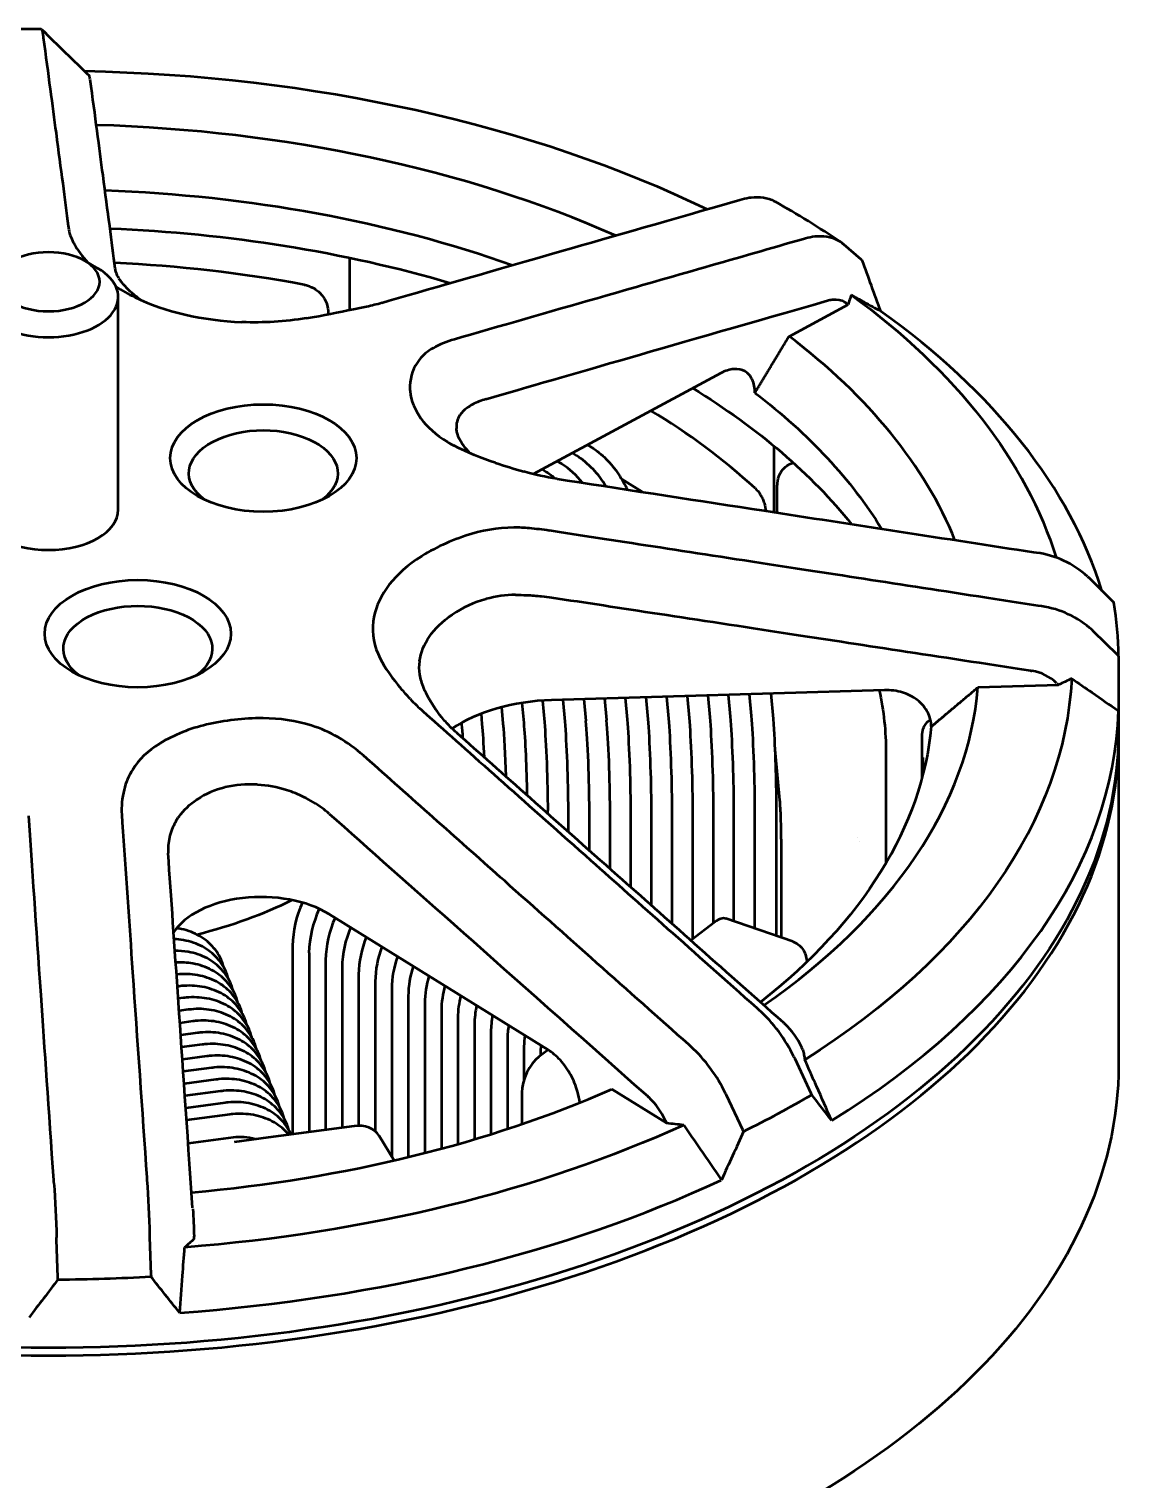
# Model space of a CAD drawing. Header units: millimetres. Extents: x 145 to 303, y 101 to 203.
# Drawn here: x 213.34 to 225.07, y 187.1 to 202.7 of the extents above; entities that cross this region are included whole.
import ezdxf

# ---------------------------------------------------------------- set-up
doc = ezdxf.new("R2010")
doc.units = ezdxf.units.MM
doc.header["$LTSCALE"] = 0.75
doc.layers.add('Visible', color=7, linetype='Continuous', lineweight=50)

msp = doc.modelspace()

# ---------------------------------------------------------------- linework, layer by layer
at = {"layer": 'Visible', "extrusion": (-1e-16, 0.816497, 0.57735)}
for p, q in [((213.489, 202.619), (213.491, 202.606)), ((220.977, 200.86), (221.001, 200.867)), ((213.76, 200.582), (213.766, 200.54)), ((221.683, 200.445), (221.659, 200.438)), ((222.282, 200.218), (222.095, 200.379)), ((213.936, 200.205), (214.078, 200.123)), ((216.78, 200.239), (216.78, 199.676)), ((222.291, 200.21), (222.282, 200.218)), ((217.811, 199.951), (217.837, 199.975)), ((214.297, 197.531), (214.297, 199.817)), ((217.13, 199.755), (217.209, 199.778)), ((222.125, 199.746), (222.135, 199.738)), ((222.135, 199.738), (222.139, 199.734)), ((216.553, 199.652), (216.553, 199.631)), ((221.506, 199.393), (222.139, 199.734)), ((217.989, 199.383), (217.91, 199.361)), ((220.771, 198.997), (218.756, 197.913)), ((217.431, 198.862), (217.431, 198.859)), ((217.931, 198.4), (217.931, 198.402)), ((217.9, 198.221), (217.904, 198.219)), ((219.34, 198.227), (219.385, 198.2)), ((221.342, 198.217), (221.342, 197.504)), ((219.015, 198.052), (219.06, 198.025)), ((219.178, 198.14), (219.222, 198.112)), ((221.54, 198.031), (221.553, 198.035)), ((218.852, 197.965), (218.897, 197.937)), ((219.012, 197.861), (219.12, 197.845)), ((219.708, 197.857), (219.927, 197.721)), ((221.379, 197.498), (221.379, 197.794)), ((219.039, 197.289), (218.931, 197.305)), ((224.131, 197.074), (224.165, 197.069)), ((224.726, 196.8), (224.982, 196.546)), ((224.217, 196.493), (224.184, 196.498)), ((224.982, 196.546), (224.994, 196.534)), ((225.034, 195.969), (224.778, 196.223)), ((225.047, 195.956), (225.034, 195.969)), ((225.047, 195.764), (225.047, 195.163)), ((222.532, 195.592), (218.954, 195.483)), ((220.41, 195.527), (220.431, 195.294)), ((220.632, 195.534), (220.653, 195.3)), ((220.876, 195.307), (220.854, 195.541)), ((221.077, 195.548), (221.098, 195.314)), ((221.309, 195.555), (221.333, 195.282)), ((223.536, 195.622), (224.4, 195.648)), ((224.382, 195.666), (224.395, 195.654)), ((224.395, 195.654), (224.4, 195.648)), ((218.416, 195.408), (218.431, 195.233)), ((218.634, 195.454), (218.654, 195.24)), ((218.855, 195.478), (218.876, 195.247)), ((219.098, 195.253), (219.077, 195.487)), ((219.299, 195.494), (219.32, 195.26)), ((219.521, 195.501), (219.542, 195.267)), ((219.743, 195.507), (219.765, 195.274)), ((219.966, 195.514), (219.987, 195.28)), ((220.188, 195.521), (220.209, 195.287)), ((215.853, 195.289), (215.848, 195.289)), ((217.572, 195.363), (217.646, 195.298)), ((217.985, 195.239), (217.987, 195.22)), ((218.209, 195.227), (218.199, 195.339)), ((222.936, 194.652), (222.936, 195.069)), ((225.047, 195.081), (225.047, 191.57)), ((214.743, 195.018), (214.739, 195.016)), ((221.354, 194.954), (221.403, 194.409)), ((222.547, 194.918), (222.547, 193.734)), ((217.005, 194.823), (216.931, 194.888)), ((215.788, 194.576), (215.791, 194.576)), ((215.142, 194.416), (215.144, 194.418)), ((218.911, 194.297), (218.911, 194.266)), ((219.134, 194.069), (219.134, 194.303)), ((219.356, 194.31), (219.356, 193.872)), ((219.578, 194.317), (219.578, 193.675)), ((219.8, 194.324), (219.8, 193.478)), ((220.022, 194.33), (220.022, 193.281)), ((220.245, 194.337), (220.245, 193.084)), ((220.467, 194.344), (220.467, 192.915)), ((220.689, 194.35), (220.689, 193.086)), ((220.911, 193.107), (220.911, 194.357)), ((221.133, 194.364), (221.133, 193.031)), ((221.367, 194.4), (221.367, 192.951)), ((214.335, 194.252), (214.34, 194.17)), ((221.419, 193.99), (221.419, 192.933)), ((218.916, 191.727), (216.563, 193.184)), ((220.711, 193.103), (220.45, 192.902)), ((221.545, 192.89), (220.827, 193.136)), ((216.169, 192.845), (216.169, 190.819)), ((216.347, 192.768), (216.347, 190.842)), ((216.525, 192.691), (216.525, 190.866)), ((216.702, 192.614), (216.702, 190.89)), ((214.947, 192.408), (214.932, 192.406)), ((216.88, 192.536), (216.88, 190.91)), ((217.058, 192.459), (217.058, 190.85)), ((214.997, 192.283), (214.941, 192.276)), ((217.235, 192.382), (217.235, 190.577)), ((217.413, 192.304), (217.413, 190.573)), ((215.047, 192.158), (214.95, 192.145)), ((217.591, 192.227), (217.591, 190.617)), ((217.769, 192.15), (217.769, 190.664)), ((221.159, 192.176), (221.182, 192.155)), ((215.097, 192.033), (214.959, 192.014)), ((217.946, 192.072), (217.946, 190.713)), ((218.124, 191.995), (218.124, 190.765)), ((215.147, 191.907), (214.968, 191.884)), ((218.302, 191.918), (218.302, 190.819)), ((218.479, 191.84), (218.479, 190.875)), ((215.197, 191.782), (214.977, 191.753)), ((215.247, 191.657), (214.986, 191.622)), ((218.657, 191.763), (218.657, 191.402)), ((218.916, 191.727), (218.816, 191.651)), ((218.835, 191.686), (218.835, 191.665)), ((220.451, 191.762), (220.428, 191.782)), ((221.566, 191.632), (221.74, 191.262)), ((221.651, 191.733), (221.642, 191.752)), ((221.655, 191.725), (221.651, 191.733)), ((215.297, 191.532), (214.995, 191.492)), ((215.347, 191.407), (215.004, 191.361)), ((215.397, 191.282), (215.013, 191.23)), ((218.635, 191.267), (218.635, 190.927)), ((219.602, 191.303), (220.192, 190.937)), ((221.008, 190.868), (220.833, 191.238)), ((221.74, 191.262), (221.749, 191.244)), ((215.447, 191.156), (215.022, 191.1)), ((215.497, 191.031), (215.031, 190.969)), ((216.833, 190.907), (215.907, 190.784)), ((220.179, 190.964), (220.188, 190.945)), ((220.188, 190.945), (220.192, 190.937)), ((221.017, 190.85), (221.008, 190.868)), ((215.53, 190.783), (215.049, 190.719)), ((215.907, 190.784), (215.542, 190.735)), ((217.26, 190.537), (217.099, 190.802)), ((215.055, 190.67), (215.052, 190.67)), ((213.606, 190.299), (213.604, 190.324)), ((214.603, 190.354), (214.604, 190.329)), ((213.648, 189.279), (213.634, 189.688)), ((214.634, 189.718), (214.648, 189.309)), ((215.112, 189.701), (215.111, 189.722)), ((215.112, 189.692), (215.112, 189.701)), ((214.648, 189.309), (214.649, 189.289)), ((213.649, 189.259), (213.648, 189.279))]:
    msp.add_line(p, q, dxfattribs=at)
at = {"layer": 'Visible'}
for centre, radius, start, end in [((213.546, 183.652), 19.044, 90.2285, 93.2375), ((216.27, 191.838), 10.34, 55.9326, 60.5431), ((214.391, 200.708), 0.653, 202.8174, 209.6469), ((213.588, 185.371), 14.826, 79.4804, 87.4124), ((218.193, 198.336), 1.063, 105.4812, 118.8437), ((217.9, 198.85), 0.469, 141.1867, 178.4987), ((218.367, 198.177), 0.551, 110.6197, 126.0941), ((218.491, 197.877), 0.875, 106.1167, 111.3144), ((218.151, 198.422), 0.221, 145.8075, 185.118), ((218.227, 198.369), 0.314, 126.0768, 145.5904), ((216.422, 192.582), 7.007, 47.6651, 59.089), ((218.546, 197.229), 0.947, 38.5373, 57.1283), ((218.669, 197.27), 1.008, 30.4457, 56.6973), ((218.565, 195.62), 1.718, 84.976, 90.5368), ((224.028, 196.059), 1.018, 47.7537, 82.2933), ((218.578, 195.384), 1.231, 105.4642, 124.298), ((218.579, 195.385), 1.231, 90.5844, 105.5247), ((224.077, 195.481), 1.021, 47.6665, 82.1261), ((224.032, 195.298), 0.508, 46.5655, 80.5771), ((215.659, 193.465), 1.804, 103.2475, 120.5465), ((215.829, 192.78), 2.509, 89.5624, 103.428), ((215.859, 193.565), 1.724, 72.6098, 90.192), ((215.799, 193.603), 1.713, 48.6099, 59.8575), ((215.188, 194.31), 0.855, 165.7215, 183.8931), ((215.656, 193.642), 0.929, 103.3311, 123.3992), ((215.711, 193.429), 1.15, 86.1414, 103.547), ((215.704, 193.242), 1.336, 72.48, 86.2429), ((215.704, 193.234), 1.344, 64.0194, 72.592), ((215.753, 193.33), 1.236, 53.6936, 64.1412), ((215.817, 193.418), 1.127, 48.5482, 53.6543), ((215.468, 193.858), 0.64, 144.0629, 158.2751), ((215.419, 193.877), 0.587, 158.2754, 175.7094), ((215.407, 193.879), 0.575, 175.758, 183.957), ((217.355, 192.817), 1.186, 155.5707, 178.6313), ((217.539, 192.739), 1.193, 155.1097, 178.5836), ((217.705, 192.663), 1.181, 155.9485, 178.6702), ((217.867, 192.589), 1.165, 157.1315, 178.7809), ((218.033, 192.513), 1.153, 158.3855, 178.8516), ((218.2, 192.437), 1.142, 159.6631, 178.8983), ((218.366, 192.361), 1.131, 160.9605, 178.9499), ((218.531, 192.285), 1.118, 162.2854, 179.0054), ((218.696, 192.209), 1.105, 163.6417, 179.0653), ((218.86, 192.133), 1.091, 165.0341, 179.13), ((219.023, 192.057), 1.077, 166.4677, 179.1997), ((219.186, 191.982), 1.062, 167.9484, 179.2751), ((220.082, 190.949), 1.633, 25.4485, 47.6375), ((220.886, 191.401), 0.833, 24.8847, 46.422), ((219.351, 190.559), 1.629, 25.3365, 47.5675), ((219.423, 190.613), 0.833, 24.8847, 46.422), ((215.608, 190.257), 0.532, 72.6591, 98.4243)]:
    msp.add_arc(centre, radius, start, end, dxfattribs=at)
at = {"layer": 'Visible', "extrusion": (0, 2e-16, -1)}
msp.add_arc((-215.151, 200.653), 1.063, 308.9104, 319.958, dxfattribs=at)
at = {"layer": 'Visible', "extrusion": (0, -1e-16, -1)}
for centre, radius, start, end in [((-215.764, 202.932), 3.389, 260.6022, 272.3306), ((-219.348, 201.073), 3.199, 288.1755, 296.844), ((-190.409, 206.669), 29.038, 216.8396, 217.8507)]:
    msp.add_arc(centre, radius, start, end, dxfattribs=at)
at = {"layer": 'Visible', "extrusion": (0, 1e-16, -1)}
for centre, radius, start, end in [((-219.451, 200.706), 2.878, 278.7796, 286.0223), ((-184.065, 195.765), 40.982, 179.7317, 180.5534), ((-219.955, 197.847), 3.446, 317.0486, 319.4434)]:
    msp.add_arc(centre, radius, start, end, dxfattribs=at)
at = {"layer": 'Visible', "extrusion": (1e-16, -1e-16, -1)}
msp.add_arc((-219.373, 194.916), 3.174, 167.7432, 179.9639, dxfattribs=at)
at = {"layer": 'Visible', "extrusion": (-1e-16, -1e-16, -1)}
for centre, radius, start, end in [((-209.57, 194.401), 11.796, 175.7155, 180.0033), ((-197.266, 189.173), 17.377, 176.1879, 178.134)]:
    msp.add_arc(centre, radius, start, end, dxfattribs=at)
at = {"layer": 'Visible', "extrusion": (2e-16, 0, -1)}
for centre, radius, start, end in [((-250.55, 213.24), 36.24, 322.0732, 322.6294), ((-192.633, 203.509), 31.079, 204.0377, 205.0978), ((-237.308, 206.988), 28.753, 321.0174, 322.0068)]:
    msp.add_arc(centre, radius, start, end, dxfattribs=at)
at = {"layer": 'Visible', "extrusion": (-1e-16, 0, -1)}
msp.add_arc((-196.529, 189.191), 17.113, 176.2904, 178.2665, dxfattribs=at)
at = {"layer": 'Visible', "extrusion": (-1e-16, 1e-16, -1)}
msp.add_arc((-206.125, 189.444), 8.991, 176.354, 178.2303, dxfattribs=at)
for centre, major_axis, ratio, start_param, end_param in [((213.547, 195.898), (-11, 0), 0.57735, 1.605739, 2.269864), ((215.836, 200.178), (1.573, 0.029), 0.387454, 3.027171, 3.097679), ((219.021, 195.64), (-1.502, 0.426), 0.583604, 1.103582, 1.185314), ((219.038, 195.687), (-1.52, 0.406), 0.549673, 1.299445, 1.369953), ((213.547, 195.898), (-11, 0), 0.57735, 3.170224, 3.880906), ((224.089, 195.739), (-0.192, 0.029), 0.326156, 1.573375, 1.660515), ((219.979, 191.169), (-0.127, 0.126), 0.263053, 1.368471, 1.455611), ((213.547, 195.898), (-11, 0), 0.57735, 4.042889, 4.579038)]:
    msp.add_ellipse(centre, major_axis=major_axis, ratio=ratio, start_param=start_param, end_param=end_param, dxfattribs=at)
at = {"layer": 'Visible'}
for centre, major_axis, ratio, start_param, end_param in [((213.547, 195.898), (-10, 0), 0.57735, 4.057268, 4.661025), ((215.835, 200.558), (-2.072, 0.026), 0.383596, 0.055984, 0.16325), ((213.547, 199.817), (0.75, 0), 0.57735, 2.356194, 7.068583), ((215.402, 200.501), (-1.612, 0.199), 0.570701, 0.867375, 1.030979), ((215.763, 200.698), (-2, 0), 0.57735, 0.871367, 1.502281), ((215.709, 200.588), (-2.046, 0.331), 0.427494, 2.297852, 2.405118), ((213.547, 195.49), (-11.5, 0), 0.57735, 3.318749, 3.821503), ((213.547, 195.898), (10, 0), 0.57735, 0.228245, 0.650324), ((213.547, 197.531), (0.75, 0), 0.57735, 3.141593, 6.283185), ((218.693, 196.459), (1.628, 0.193), 0.561241, 1.919294, 2.322648), ((219.029, 196.072), (-1.996, 0.556), 0.572535, -1.364061, -1.256795), ((219.032, 196.251), (-2, 0), 0.57735, -0.69943, -0.068515), ((213.547, 195.898), (-11.5, 0), 0.57735, 3.150404, 3.237501), ((218.899, 196.264), (1.867, 0.02), 0.597632, 3.064195, 3.426406), ((213.547, 195.898), (10, 0), 0.57735, -0.693945, -0.047808), ((219.08, 196.145), (-2.018, 0.47), 0.681186, 0.790755, 0.898021), ((219.032, 194.619), (-1.5, 0), 0.57735, -1.518436, -0.700709), ((218.209, 194.67), (-0.021, 0.682), 0.042732, -1.275194, -0.616126), ((219.098, 194.697), (-0.021, 0.682), 0.042732, 4.096263, 5.667059), ((220.876, 194.75), (-0.021, 0.682), 0.042732, 4.096263, 5.667059), ((213.547, 195.49), (11.5, 0), 0.57735, -0.749723, -0.018222), ((213.547, 195.081), (-11.5, 0), 0.57735, -0.006149, 3.147741), ((215.832, 192.79), (1, 0), 0.57735, 0.750492, 2.792991), ((220.711, 192.858), (0.121, 0.275), 0.491734, 0.041913, 0.729737), ((221.442, 191.957), (-0.127, 0.126), 0.263053, -1.455611, -1.368471), ((218.816, 191.406), (0.121, 0.275), 0.491734, 0.729737, 2.300533), ((213.547, 195.898), (-10, 0), 0.57735, 1.725166, 2.22112), ((213.547, 195.898), (11.5, 0), 0.57735, -0.863853, -0.776756), ((216.833, 190.662), (0.281, 0.11), 0.791525, 0.138565, 1.270602), ((213.547, 195.49), (-11.5, 0), 0.57735, 1.693738, 2.250706), ((213.547, 195.898), (-11.5, 0), 0.57735, 1.579608, 1.666705)]:
    msp.add_ellipse(centre, major_axis=major_axis, ratio=ratio, start_param=start_param, end_param=end_param, dxfattribs=at)
at = {"layer": 'Visible', "extrusion": (0, -1e-16, -1)}
for centre, major_axis, start_param, end_param in [((213.547, 195.49), (9.5, 0), -1.506908, -1.018283), ((213.547, 195.081), (-9.5, 0), 2.387492, 2.710116), ((213.547, 195.49), (-9.5, 0), 2.49656, 2.800272)]:
    msp.add_ellipse(centre, major_axis=major_axis, ratio=0.57735, start_param=start_param, end_param=end_param, dxfattribs=at)
at = {"layer": 'Visible', "extrusion": (0, 2e-16, -1)}
for centre, major_axis, ratio, start_param, end_param in [((213.547, 195.081), (9.5, 0), 0.57735, -1.501161, -1.098872), ((219.025, 195.644), (-1.511, 0.424), 0.578269, 1.187204, 1.29269), ((220.209, 194.73), (-0.021, 0.682), 0.042732, 0.616126, 2.186923), ((219.087, 195.757), (-1.542, 0.314), 0.696122, -0.878879, -0.808371), ((213.547, 195.081), (-4, 0), 0.57735, 3.999253, 4.301921), ((213.547, 191.57), (11.5, 0), 0.57735, 0, 3.141593)]:
    msp.add_ellipse(centre, major_axis=major_axis, ratio=ratio, start_param=start_param, end_param=end_param, dxfattribs=at)
at = {"layer": 'Visible', "extrusion": (1e-16, 3e-16, -1)}
msp.add_ellipse((213.547, 199.98), major_axis=(0.55, 0), ratio=0.57735, start_param=1.5707963267962, end_param=7.853981633975786, dxfattribs=at)
at = {"layer": 'Visible', "extrusion": (0, 1e-16, -1)}
for centre, major_axis, ratio, start_param, end_param in [((215.832, 200.126), (-1.569, 0.032), 0.383236, -0.234786, -0.129301), ((215.825, 200.115), (-1.561, 0.043), 0.381721, -0.319371, -0.237639)]:
    msp.add_ellipse(centre, major_axis=major_axis, ratio=ratio, start_param=start_param, end_param=end_param, dxfattribs=at)
at = {"layer": 'Visible', "extrusion": (1e-16, 1e-16, -1)}
for centre, major_axis, ratio, start_param, end_param in [((221.911, 199.712), (0.139, 0.053), 0.406219, -1.364558, -1.277418), ((213.547, 195.898), (-11, 0), 0.57735, 2.472092, 2.96456), ((213.547, 195.081), (-11.2, 0), 0.577357, 2.93529, 2.935424)]:
    msp.add_ellipse(centre, major_axis=major_axis, ratio=ratio, start_param=start_param, end_param=end_param, dxfattribs=at)
at = {"layer": 'Visible'}
for centre in [(215.856, 198.085), (214.507, 196.198)]:
    msp.add_ellipse(centre, major_axis=(1, 0), ratio=0.57735, dxfattribs=at)
at = {"layer": 'Visible', "extrusion": (1e-16, 2e-16, -1)}
for centre, major_axis, start_param, end_param in [((215.856, 197.922), (0.8, 0), 2.474482, 6.950296), ((214.507, 196.035), (-0.8, 0), -0.66711, 3.808703), ((213.547, 195.163), (11.5, 0), 0, 3.141593)]:
    msp.add_ellipse(centre, major_axis=major_axis, ratio=0.57735, start_param=start_param, end_param=end_param, dxfattribs=at)
at = {"layer": 'Visible', "extrusion": (-1e-16, 4e-16, -1)}
msp.add_ellipse((219.032, 195.843), major_axis=(-1.5, 0), ratio=0.57735, start_param=0.068515, end_param=0.69943, dxfattribs=at)
at = {"layer": 'Visible', "extrusion": (-1e-16, 2e-16, -1)}
for centre, major_axis, ratio, start_param, end_param in [((219.067, 195.706), (-1.516, 0.374), 0.673583, -0.731098, -0.649366), ((219.32, 194.703), (-0.021, 0.682), 0.042732, 0.616126, 2.186923), ((213.547, 195.49), (9.5, 0), 0.57735, 0.053099, 0.634591)]:
    msp.add_ellipse(centre, major_axis=major_axis, ratio=ratio, start_param=start_param, end_param=end_param, dxfattribs=at)
at = {"layer": 'Visible', "extrusion": (0, 3e-16, -1)}
for centre, major_axis, ratio, start_param, end_param in [((219.075, 195.716), (-1.526, 0.365), 0.67706, -0.831773, -0.726288), ((218.876, 194.69), (-0.021, 0.682), 0.042732, 0.616126, 2.186923), ((219.765, 194.717), (-0.021, 0.682), 0.042732, 0.616126, 2.186923), ((220.431, 194.737), (-0.021, 0.682), 0.042732, 0.616126, 2.186923), ((220.653, 194.744), (-0.021, 0.682), 0.042732, 0.616126, 2.186923), ((221.098, 194.757), (-0.021, 0.682), 0.042732, 0.616126, 2.186923)]:
    msp.add_ellipse(centre, major_axis=major_axis, ratio=ratio, start_param=start_param, end_param=end_param, dxfattribs=at)
at = {"layer": 'Visible', "extrusion": (-2e-16, 1e-16, -1)}
for centre, end_param in [((217.987, 194.663), 0.921913), ((218.654, 194.683), 1.898449), ((219.542, 194.71), 2.186923), ((219.987, 194.723), 2.186923)]:
    msp.add_ellipse(centre, major_axis=(-0.021, 0.682), ratio=0.042732, start_param=0.616126, end_param=end_param, dxfattribs=at)
at = {"layer": 'Visible', "extrusion": (-2e-16, 2e-16, -1)}
msp.add_ellipse((218.431, 194.676), major_axis=(-0.021, 0.682), ratio=0.042732, start_param=0.616126, end_param=1.587923, dxfattribs=at)
at = {"layer": 'Visible', "extrusion": (-4.3e-15, 0, -1)}
msp.add_ellipse((221.403, 194.164), major_axis=(-0.009, 0.3), ratio=0.04282, start_param=0.619069, end_param=2.189866, dxfattribs=at)
at = {"layer": 'Visible', "extrusion": (2.65634e-10, 5.13578e-11, -1)}
msp.add_open_spline([(213.47, 202.695), (213.474, 202.695), (213.478, 202.684), (213.484, 202.652), (213.486, 202.638), (213.489, 202.619)], degree=3, knots=[-0.50604359, -0.50604359, -0.50604359, -0.50604359, -0.48259065, -0.48259065, -0.46942377, -0.46942377, -0.46942377, -0.46942377], dxfattribs=at)
at = {"layer": 'Visible', "extrusion": (3.81286e-09, 3.9015e-09, -1)}
msp.add_open_spline([(213.474, 202.692), (213.645, 202.525), (213.816, 202.358), (213.987, 202.191)], degree=3, dxfattribs=at)
at = {"layer": 'Visible', "extrusion": (-1.43052e-07, -1.90697e-08, -1)}
msp.add_open_spline([(213.491, 202.606), (213.544, 202.209), (213.648, 201.428), (213.723, 200.863), (213.76, 200.582)], degree=3, knots=[0.2160154, 0.2160154, 0.2160154, 0.2160154, 0.4651806, 0.7974009, 0.7974009, 0.7974009, 0.7974009], dxfattribs=at)
at = {"layer": 'Visible', "extrusion": (-7.75786e-10, -1.90632e-10, -1)}
msp.add_open_spline([(213.995, 202.159), (213.994, 202.167), (213.992, 202.174), (213.99, 202.185), (213.989, 202.189), (213.987, 202.191)], degree=3, knots=[0.46942377, 0.46942377, 0.46942377, 0.46942377, 0.48259065, 0.48259065, 0.49953317, 0.49953317, 0.49953317, 0.49953317], dxfattribs=at)
at = {"layer": 'Visible', "extrusion": (-2.48428e-09, -3.29967e-10, -1)}
msp.add_open_spline([(214.265, 200.122), (214.228, 200.405), (214.153, 200.972), (214.049, 201.755), (213.996, 202.153)], degree=3, knots=[-0.7974009, -0.7974009, -0.7974009, -0.7974009, -0.4651806, -0.2160154, -0.2160154, -0.2160154, -0.2160154], dxfattribs=at)
at = {"layer": 'Visible', "extrusion": (-5.85014e-10, 2.03676e-09, 1)}
msp.add_open_spline([(217.209, 199.778), (217.732, 199.928), (218.783, 200.23), (220.237, 200.648), (220.977, 200.86)], degree=3, knots=[0.1184655, 0.1184655, 0.1184655, 0.1184655, 0.4506858, 0.6998511, 0.6998511, 0.6998511, 0.6998511], dxfattribs=at)
at = {"layer": 'Visible'}
for points, knots in [([(221.001, 200.867), (221.036, 200.877), (221.069, 200.883), (221.185, 200.897), (221.279, 200.882), (221.349, 200.845), (221.352, 200.843), (221.355, 200.841)], [-0.12433718, -0.12433718, -0.12433718, -0.12433718, -0.1111703, -0.1111703, -0.07402483, -0.07402483, -0.07227562, -0.07227562, -0.07227562, -0.07227562]), ([(221.659, 200.438), (220.974, 200.241), (220.228, 200.027), (219.037, 199.685), (218.491, 199.528), (217.989, 199.383)], [0, 0, 0, 0, 0.287775, 0.287775, 0.495951, 0.495951, 0.495951, 0.495951]), ([(222.085, 200.387), (222.067, 200.401), (222.047, 200.414), (221.961, 200.46), (221.867, 200.475), (221.751, 200.461), (221.718, 200.454), (221.683, 200.445)], [-0.53031953, -0.53031953, -0.53031953, -0.53031953, -0.51973611, -0.51973611, -0.48259065, -0.48259065, -0.46942376, -0.46942376, -0.46942376, -0.46942376]), ([(221.931, 199.781), (221.948, 199.786), (221.964, 199.788), (222.021, 199.793), (222.067, 199.783), (222.108, 199.759), (222.117, 199.753), (222.125, 199.746)], [0.46942376, 0.46942376, 0.46942376, 0.46942376, 0.48259065, 0.48259065, 0.51973611, 0.51973611, 0.53031953, 0.53031953, 0.53031953, 0.53031953]), ([(221.139, 198.787), (221.139, 198.838), (221.128, 198.891), (221.093, 198.965), (221.063, 198.999), (220.999, 199.036), (220.954, 199.045), (220.87, 199.039), (220.816, 199.022), (220.771, 198.997)], [-0.29711815, -0.29711815, -0.29711815, -0.29711815, -0.27864017, -0.27864017, -0.26010943, -0.26010943, -0.24151094, -0.24151094, -0.22284965, -0.22284965, -0.22284965, -0.22284965]), ([(217.431, 198.859), (217.43, 198.841), (217.431, 198.823), (217.441, 198.702), (217.484, 198.6), (217.549, 198.512)], [-0.5146527, -0.5146527, -0.5146527, -0.5146527, -0.50882017, -0.50882017, -0.47549817, -0.47549817, -0.47549817, -0.47549817]), ([(218.01, 198.216), (217.986, 198.248), (217.968, 198.279), (217.948, 198.326), (217.943, 198.341), (217.935, 198.371), (217.932, 198.386), (217.931, 198.4)], [-0.03598262, -0.03598262, -0.03598262, -0.03598262, -0.01799078, -0.01799078, -0.00904761, -0.00904761, 0, 0, 0, 0]), ([(221.38, 197.795), (221.38, 197.826), (221.384, 197.857), (221.404, 197.914), (221.419, 197.941), (221.456, 197.983), (221.476, 198), (221.511, 198.02), (221.525, 198.026), (221.54, 198.031)], [0, 0, 0, 0, 0.00962175, 0.00962175, 0.01892386, 0.01892386, 0.02663758, 0.02663758, 0.03124261, 0.03124261, 0.03124261, 0.03124261]), ([(224.184, 196.498), (223.174, 196.653), (221.189, 196.959), (219.753, 197.179), (219.039, 197.289)], [0.2160154, 0.2160154, 0.2160154, 0.2160154, 0.4651806, 0.7974009, 0.7974009, 0.7974009, 0.7974009]), ([(218.954, 196.587), (219.668, 196.479), (221.103, 196.26), (223.089, 195.957), (224.099, 195.802)], [-0.7974009, -0.7974009, -0.7974009, -0.7974009, -0.4651806, -0.2160154, -0.2160154, -0.2160154, -0.2160154]), ([(217.58, 195.614), (217.56, 195.664), (217.546, 195.713), (217.531, 195.809), (217.53, 195.856), (217.536, 195.903)], [-0.04847937, -0.04847937, -0.04847937, -0.04847937, -0.02423853, -0.02423853, 0, 0, 0, 0]), ([(223.034, 195.199), (223.034, 195.249), (223.019, 195.308), (222.972, 195.399), (222.931, 195.448), (222.843, 195.517), (222.782, 195.549), (222.667, 195.584), (222.594, 195.593), (222.532, 195.592)], [-0.29711815, -0.29711815, -0.29711815, -0.29711815, -0.27864017, -0.27864017, -0.26010943, -0.26010943, -0.24151094, -0.24151094, -0.22284965, -0.22284965, -0.22284965, -0.22284965]), ([(222.936, 195.068), (222.936, 195.08), (222.936, 195.09), (222.936, 195.105), (222.937, 195.11), (222.937, 195.12), (222.938, 195.124), (222.939, 195.133), (222.939, 195.137), (222.941, 195.148), (222.942, 195.154), (222.946, 195.17), (222.95, 195.179), (222.96, 195.204), (222.969, 195.22), (222.992, 195.25), (223.008, 195.264), (223.025, 195.276)], [0, 0, 0, 0, 0.00403875, 0.00403875, 0.00646437, 0.00646437, 0.00826553, 0.00826553, 0.00976621, 0.00976621, 0.01174732, 0.01174732, 0.0147366, 0.0147366, 0.01993757, 0.01993757, 0.02611629, 0.02611629, 0.02611629, 0.02611629]), ([(215.43, 192.614), (215.425, 192.635), (215.418, 192.655), (215.387, 192.735), (215.353, 192.79), (215.265, 192.887), (215.211, 192.928), (215.089, 192.993), (215.021, 193.016), (214.941, 193.031), (214.933, 193.032), (214.925, 193.033)], [4.917128, 4.917128, 4.917128, 4.917128, 5.01474, 5.01474, 5.30888, 5.30888, 5.610315, 5.610315, 5.924475, 5.924475, 5.959528, 5.959528, 5.959528, 5.959528]), ([(215.48, 192.489), (215.475, 192.509), (215.468, 192.53), (215.437, 192.609), (215.403, 192.665), (215.315, 192.761), (215.261, 192.803), (215.139, 192.868), (215.071, 192.891), (214.966, 192.91), (214.932, 192.914), (214.897, 192.915)], [4.917128, 4.917128, 4.917128, 4.917128, 5.01474, 5.01474, 5.30888, 5.30888, 5.610315, 5.610315, 5.924475, 5.924475, 6.070859, 6.070859, 6.070859, 6.070859]), ([(215.53, 192.364), (215.525, 192.384), (215.519, 192.405), (215.487, 192.484), (215.453, 192.539), (215.365, 192.636), (215.311, 192.677), (215.189, 192.743), (215.121, 192.766), (215.002, 192.787), (214.954, 192.791), (214.906, 192.791)], [4.917128, 4.917128, 4.917128, 4.917128, 5.01474, 5.01474, 5.30888, 5.30888, 5.610315, 5.610315, 5.924475, 5.924475, 6.129531, 6.129531, 6.129531, 6.129531]), ([(215.58, 192.238), (215.575, 192.259), (215.569, 192.279), (215.537, 192.359), (215.503, 192.414), (215.415, 192.511), (215.361, 192.552), (215.239, 192.617), (215.171, 192.641), (215.039, 192.664), (214.977, 192.668), (214.915, 192.665)], [4.917128, 4.917128, 4.917128, 4.917128, 5.01474, 5.01474, 5.30888, 5.30888, 5.610315, 5.610315, 5.924475, 5.924475, 6.187718, 6.187718, 6.187718, 6.187718]), ([(215.63, 192.113), (215.625, 192.134), (215.619, 192.154), (215.587, 192.234), (215.553, 192.289), (215.465, 192.386), (215.411, 192.427), (215.289, 192.492), (215.221, 192.515), (215.078, 192.541), (215.003, 192.544), (214.927, 192.537), (214.925, 192.537), (214.923, 192.536)], [4.917128, 4.917128, 4.917128, 4.917128, 5.01474, 5.01474, 5.30888, 5.30888, 5.610315, 5.610315, 5.924475, 5.924475, 6.238634, 6.238634, 6.245597, 6.245597, 6.245597, 6.245597]), ([(215.681, 191.988), (215.675, 192.009), (215.669, 192.029), (215.638, 192.109), (215.603, 192.164), (215.515, 192.261), (215.461, 192.302), (215.339, 192.367), (215.271, 192.39), (215.128, 192.416), (215.053, 192.419), (214.968, 192.411), (214.957, 192.41), (214.947, 192.408)], [4.917128, 4.917128, 4.917128, 4.917128, 5.01474, 5.01474, 5.30888, 5.30888, 5.610315, 5.610315, 5.924475, 5.924475, 6.238634, 6.238634, 6.283185, 6.283185, 6.283185, 6.283185]), ([(215.731, 191.863), (215.725, 191.884), (215.719, 191.904), (215.688, 191.984), (215.653, 192.039), (215.565, 192.136), (215.511, 192.177), (215.39, 192.242), (215.321, 192.265), (215.178, 192.291), (215.103, 192.294), (215.018, 192.286), (215.007, 192.284), (214.997, 192.283)], [4.917128, 4.917128, 4.917128, 4.917128, 5.01474, 5.01474, 5.30888, 5.30888, 5.610315, 5.610315, 5.924475, 5.924475, 6.238634, 6.238634, 6.283185, 6.283185, 6.283185, 6.283185]), ([(215.781, 191.738), (215.775, 191.758), (215.769, 191.779), (215.738, 191.858), (215.703, 191.914), (215.615, 192.01), (215.561, 192.052), (215.44, 192.117), (215.371, 192.14), (215.228, 192.166), (215.153, 192.169), (215.068, 192.16), (215.057, 192.159), (215.047, 192.158)], [4.917128, 4.917128, 4.917128, 4.917128, 5.01474, 5.01474, 5.30888, 5.30888, 5.610315, 5.610315, 5.924475, 5.924475, 6.238634, 6.238634, 6.283185, 6.283185, 6.283185, 6.283185]), ([(215.831, 191.613), (215.825, 191.633), (215.819, 191.654), (215.788, 191.733), (215.753, 191.788), (215.665, 191.885), (215.611, 191.926), (215.49, 191.992), (215.421, 192.015), (215.278, 192.041), (215.203, 192.043), (215.118, 192.035), (215.107, 192.034), (215.097, 192.033)], [4.917128, 4.917128, 4.917128, 4.917128, 5.01474, 5.01474, 5.30888, 5.30888, 5.610315, 5.610315, 5.924475, 5.924475, 6.238634, 6.238634, 6.283185, 6.283185, 6.283185, 6.283185]), ([(215.881, 191.487), (215.875, 191.508), (215.869, 191.528), (215.838, 191.608), (215.803, 191.663), (215.715, 191.76), (215.662, 191.801), (215.54, 191.866), (215.471, 191.89), (215.328, 191.916), (215.253, 191.918), (215.168, 191.91), (215.157, 191.909), (215.147, 191.907)], [4.917128, 4.917128, 4.917128, 4.917128, 5.01474, 5.01474, 5.30888, 5.30888, 5.610315, 5.610315, 5.924475, 5.924475, 6.238634, 6.238634, 6.283185, 6.283185, 6.283185, 6.283185]), ([(215.931, 191.362), (215.926, 191.383), (215.919, 191.403), (215.888, 191.483), (215.853, 191.538), (215.765, 191.635), (215.712, 191.676), (215.59, 191.741), (215.521, 191.764), (215.378, 191.79), (215.303, 191.793), (215.218, 191.785), (215.207, 191.784), (215.197, 191.782)], [4.917128, 4.917128, 4.917128, 4.917128, 5.01474, 5.01474, 5.30888, 5.30888, 5.610315, 5.610315, 5.924475, 5.924475, 6.238634, 6.238634, 6.283185, 6.283185, 6.283185, 6.283185]), ([(215.981, 191.237), (215.976, 191.258), (215.969, 191.278), (215.938, 191.358), (215.903, 191.413), (215.815, 191.51), (215.762, 191.551), (215.64, 191.616), (215.571, 191.639), (215.428, 191.665), (215.353, 191.668), (215.268, 191.66), (215.258, 191.659), (215.247, 191.657)], [4.917128, 4.917128, 4.917128, 4.917128, 5.01474, 5.01474, 5.30888, 5.30888, 5.610315, 5.610315, 5.924475, 5.924475, 6.238634, 6.238634, 6.283185, 6.283185, 6.283185, 6.283185]), ([(216.031, 191.112), (216.026, 191.133), (216.019, 191.153), (215.988, 191.232), (215.953, 191.288), (215.865, 191.385), (215.812, 191.426), (215.69, 191.491), (215.621, 191.514), (215.478, 191.54), (215.403, 191.543), (215.318, 191.535), (215.308, 191.533), (215.297, 191.532)], [4.917128, 4.917128, 4.917128, 4.917128, 5.01474, 5.01474, 5.30888, 5.30888, 5.610315, 5.610315, 5.924475, 5.924475, 6.238634, 6.238634, 6.283185, 6.283185, 6.283185, 6.283185]), ([(216.081, 190.987), (216.076, 191.007), (216.069, 191.028), (216.038, 191.107), (216.003, 191.163), (215.915, 191.259), (215.862, 191.301), (215.74, 191.366), (215.671, 191.389), (215.528, 191.415), (215.453, 191.418), (215.368, 191.409), (215.358, 191.408), (215.347, 191.407)], [4.917128, 4.917128, 4.917128, 4.917128, 5.01474, 5.01474, 5.30888, 5.30888, 5.610315, 5.610315, 5.924475, 5.924475, 6.238634, 6.238634, 6.283185, 6.283185, 6.283185, 6.283185]), ([(216.131, 190.862), (216.126, 190.882), (216.119, 190.903), (216.088, 190.982), (216.053, 191.037), (215.965, 191.134), (215.912, 191.175), (215.79, 191.241), (215.721, 191.264), (215.578, 191.29), (215.503, 191.292), (215.418, 191.284), (215.408, 191.283), (215.397, 191.282)], [4.917128, 4.917128, 4.917128, 4.917128, 5.01474, 5.01474, 5.30888, 5.30888, 5.610315, 5.610315, 5.924475, 5.924475, 6.238634, 6.238634, 6.283185, 6.283185, 6.283185, 6.283185]), ([(216.153, 190.817), (216.13, 190.869), (216.099, 190.917), (216.016, 191.009), (215.962, 191.05), (215.84, 191.115), (215.771, 191.139), (215.628, 191.165), (215.553, 191.167), (215.468, 191.159), (215.458, 191.158), (215.447, 191.156)], [5.046597, 5.046597, 5.046597, 5.046597, 5.30888, 5.30888, 5.610315, 5.610315, 5.924475, 5.924475, 6.238634, 6.238634, 6.283185, 6.283185, 6.283185, 6.283185]), ([(216.129, 190.813), (216.123, 190.821), (216.117, 190.828), (216.066, 190.884), (216.012, 190.925), (215.89, 190.99), (215.821, 191.013), (215.678, 191.039), (215.603, 191.042), (215.518, 191.034), (215.508, 191.033), (215.497, 191.031)], [5.265345, 5.265345, 5.265345, 5.265345, 5.30888, 5.30888, 5.610315, 5.610315, 5.924475, 5.924475, 6.238634, 6.238634, 6.283185, 6.283185, 6.283185, 6.283185])]:
    msp.add_open_spline(points, degree=3, knots=knots, dxfattribs=at)
for points in [[(213.824, 200.385), (213.858, 200.324), (213.907, 200.256), (213.97, 200.185)], [(218.248, 198.718), (219.148, 198.98), (220.253, 199.299), (221.919, 199.778)], [(217.68, 199.267), (217.622, 199.234), (217.572, 199.192), (217.534, 199.144)], [(218.08, 198.135), (218.053, 198.162), (218.029, 198.189), (218.01, 198.216)], [(218.897, 197.937), (218.931, 197.916), (218.964, 197.891), (218.996, 197.864)], [(218.549, 197.338), (218.371, 197.336), (218.196, 197.305), (218.035, 197.252)], [(217.111, 195.931), (217.163, 195.828), (217.24, 195.72), (217.337, 195.606)], [(217.707, 195.386), (217.654, 195.463), (217.611, 195.538), (217.58, 195.614)], [(216.659, 195.085), (216.569, 195.137), (216.472, 195.179), (216.374, 195.21)], [(214.739, 195.016), (214.613, 194.938), (214.519, 194.847), (214.452, 194.739)], [(214.452, 194.739), (214.411, 194.674), (214.379, 194.6), (214.359, 194.521)], [(214.95, 194.233), (215, 194.303), (215.064, 194.364), (215.142, 194.416)], [(216.563, 194.263), (217.403, 193.52), (218.433, 192.606), (219.986, 191.227)], [(218.319, 192.097), (218.308, 192.036), (218.302, 191.975), (218.302, 191.918)], [(218.492, 191.99), (218.484, 191.939), (218.479, 191.889), (218.479, 191.84)], [(218.665, 191.883), (218.66, 191.842), (218.657, 191.802), (218.657, 191.763)], [(218.839, 191.775), (218.836, 191.745), (218.835, 191.715), (218.835, 191.686)]]:
    msp.add_open_spline(points, degree=3, dxfattribs=at)
at = {"layer": 'Visible', "extrusion": (9.68502e-09, 1.18313e-08, 1)}
msp.add_open_spline([(222.095, 200.379), (222.091, 200.382), (222.088, 200.384), (222.085, 200.387)], degree=3, dxfattribs=at)
at = {"layer": 'Visible', "extrusion": (2.64762e-10, 9.72266e-11, -1)}
msp.add_open_spline([(222.49, 199.664), (222.457, 199.755), (222.424, 199.847), (222.358, 200.029), (222.325, 200.12), (222.291, 200.21)], degree=3, knots=[0, 0, 0, 0, 0.02943769, 0.02943769, 0.05887539, 0.05887539, 0.05887539, 0.05887539], dxfattribs=at)
at = {"layer": 'Visible', "extrusion": (-8.2844e-12, -9.8709e-12, -1)}
msp.add_open_spline([(216.295, 199.948), (216.311, 199.945), (216.326, 199.941), (216.349, 199.933), (216.357, 199.93), (216.37, 199.924), (216.375, 199.922), (216.397, 199.911), (216.413, 199.901), (216.456, 199.87), (216.48, 199.844), (216.518, 199.79), (216.533, 199.76), (216.549, 199.704), (216.553, 199.678), (216.553, 199.652)], degree=3, knots=[0, 0, 0, 0, 0.00482849, 0.00482849, 0.00727202, 0.00727202, 0.00910404, 0.00910404, 0.01461827, 0.01461827, 0.02496471, 0.02496471, 0.03469326, 0.03469326, 0.0426911, 0.0426911, 0.0426911, 0.0426911], dxfattribs=at)
at = {"layer": 'Visible', "extrusion": (-1.29535e-09, -1.63542e-09, -1)}
msp.add_open_spline([(214.532, 199.788), (214.515, 199.8), (214.499, 199.813), (214.483, 199.826)], degree=3, dxfattribs=at)
at = {"layer": 'Visible', "extrusion": (-1.28757e-07, 4.12697e-08, -1)}
msp.add_open_spline([(222.173, 199.839), (222.167, 199.822), (222.162, 199.804), (222.15, 199.769), (222.145, 199.752), (222.139, 199.734)], degree=3, knots=[0.000001, 0.000001, 0.000001, 0.000001, 0.00925, 0.00925, 0.01849901, 0.01849901, 0.01849901, 0.01849901], dxfattribs=at)
at = {"layer": 'Visible', "extrusion": (-2.7996e-09, -5.08174e-09, 1)}
msp.add_open_spline([(222.173, 199.839), (222.219, 199.814), (222.265, 199.788), (222.311, 199.763)], degree=3, dxfattribs=at)
at = {"layer": 'Visible', "extrusion": (-7.08624e-09, -1.28267e-08, 1)}
msp.add_open_spline([(222.311, 199.763), (222.371, 199.73), (222.431, 199.697), (222.49, 199.664)], degree=3, dxfattribs=at)
at = {"layer": 'Visible', "extrusion": (-1.2109e-11, 4.47302e-11, -1)}
msp.add_open_spline([(216.318, 199.588), (216.497, 199.618), (216.667, 199.653), (216.823, 199.685)], degree=3, dxfattribs=at)
at = {"layer": 'Visible', "extrusion": (8.73434e-09, -4.22889e-08, 1)}
msp.add_open_spline([(216.823, 199.685), (216.847, 199.69), (216.871, 199.695), (216.917, 199.705), (216.94, 199.71), (216.963, 199.714)], degree=3, knots=[0, 0, 0, 0, 0.00867985, 0.00867985, 0.01734858, 0.01734858, 0.01734858, 0.01734858], dxfattribs=at)
at = {"layer": 'Visible', "extrusion": (1.65322e-08, -1.00256e-08, -1)}
msp.add_rational_spline([(221.139, 198.787), (221.318, 199.083), (221.506, 199.393)], [1.00412744877, 1.00435650086, 1.00391810174], degree=2, dxfattribs=at)
at = {"layer": 'Visible', "extrusion": (-9.8086e-12, -1.50302e-11, -1)}
msp.add_open_spline([(217.549, 198.512), (217.614, 198.423), (217.711, 198.335), (217.855, 198.246), (217.877, 198.233), (217.9, 198.221)], degree=3, knots=[-0.47549817, -0.47549817, -0.47549817, -0.47549817, -0.44217618, -0.44217618, -0.43634365, -0.43634365, -0.43634365, -0.43634365], dxfattribs=at)
at = {"layer": 'Visible', "extrusion": (-1.38074e-11, -9.7288e-12, -1)}
msp.add_open_spline([(219.385, 198.2), (219.439, 198.166), (219.491, 198.124), (219.588, 198.026), (219.633, 197.971), (219.709, 197.858), (219.74, 197.803), (219.767, 197.746)], degree=3, knots=[6.2831853, 6.2831853, 6.2831853, 6.2831853, 6.5973446, 6.5973446, 6.9115038, 6.9115038, 7.1854079, 7.1854079, 7.1854079, 7.1854079], dxfattribs=at)
at = {"layer": 'Visible', "extrusion": (5.92744e-11, 1.84466e-10, -1)}
msp.add_open_spline([(218.35, 198.034), (218.448, 198.001), (218.551, 197.97), (218.657, 197.94)], degree=3, dxfattribs=at)
at = {"layer": 'Visible', "extrusion": (5.79247e-07, -1.86827e-06, 1)}
msp.add_open_spline([(221.54, 198.031), (221.54, 198.031), (221.54, 198.031), (221.54, 198.031)], degree=3, dxfattribs=at)
at = {"layer": 'Visible', "extrusion": (-5.44452e-10, -3.54127e-09, 1)}
msp.add_open_spline([(219.12, 197.845), (219.806, 197.74), (220.551, 197.625), (222.178, 197.375), (223.197, 197.218), (224.131, 197.074)], degree=3, knots=[0, 0, 0, 0, 0.2113018, 0.2113018, 0.5033978, 0.5033978, 0.5033978, 0.5033978], dxfattribs=at)
at = {"layer": 'Visible', "extrusion": (5.63864e-11, 2.44607e-11, -1)}
msp.add_open_spline([(221.14, 197.762), (221.164, 197.741), (221.183, 197.716), (221.208, 197.674), (221.216, 197.659), (221.229, 197.629), (221.235, 197.613), (221.248, 197.571), (221.254, 197.544), (221.256, 197.517)], degree=3, knots=[0, 0, 0, 0, 0.00977616, 0.00977616, 0.01484798, 0.01484798, 0.01971499, 0.01971499, 0.02808249, 0.02808249, 0.02808249, 0.02808249], dxfattribs=at)
at = {"layer": 'Visible', "extrusion": (-0.72597, -0.687727, 0)}
msp.add_open_spline([(218.091, 197.27), (218.091, 197.27), (218.091, 197.27), (218.091, 197.27)], degree=3, dxfattribs=at)
at = {"layer": 'Visible', "extrusion": (-0.000291096, -0.000247854, -1)}
msp.add_open_spline([(218.292, 197.315), (218.292, 197.315), (218.292, 197.315), (218.292, 197.315)], degree=3, dxfattribs=at)
at = {"layer": 'Visible', "extrusion": (-0.807152, -0.590344, 0)}
msp.add_open_spline([(218.507, 197.337), (218.507, 197.337), (218.507, 197.337), (218.507, 197.337)], degree=3, dxfattribs=at)
at = {"layer": 'Visible', "extrusion": (-2.16003e-09, -2.15269e-09, 1)}
msp.add_open_spline([(224.713, 196.813), (224.717, 196.809), (224.721, 196.804), (224.726, 196.8)], degree=3, dxfattribs=at)
at = {"layer": 'Visible', "extrusion": (-7.9347e-09, -8.10912e-09, 1)}
msp.add_open_spline([(224.778, 196.223), (224.774, 196.227), (224.769, 196.231), (224.765, 196.236)], degree=3, dxfattribs=at)
at = {"layer": 'Visible', "extrusion": (-2.44018e-08, 5.12496e-08, -1)}
msp.add_open_spline([(224.543, 195.716), (224.519, 195.705), (224.495, 195.693), (224.448, 195.671), (224.424, 195.659), (224.4, 195.648)], degree=3, knots=[0.000001, 0.000001, 0.000001, 0.000001, 0.00925, 0.00925, 0.01849901, 0.01849901, 0.01849901, 0.01849901], dxfattribs=at)
at = {"layer": 'Visible', "extrusion": (1.21132e-09, 1.75515e-09, 1)}
msp.add_open_spline([(224.543, 195.716), (224.616, 195.665), (224.689, 195.615), (224.762, 195.565)], degree=3, dxfattribs=at)
at = {"layer": 'Visible', "extrusion": (-6.78619e-09, 8.04271e-09, -1)}
msp.add_rational_spline([(223.034, 195.199), (223.278, 195.405), (223.536, 195.622)], [1.00412744876, 1.00435650085, 1.00391810173], degree=2, dxfattribs=at)
at = {"layer": 'Visible', "extrusion": (-2.97101e-09, -4.29862e-09, 1)}
msp.add_open_spline([(224.762, 195.565), (224.857, 195.499), (224.952, 195.434), (225.045, 195.369)], degree=3, dxfattribs=at)
at = {"layer": 'Visible', "extrusion": (9.63475e-10, 1.08413e-09, 1)}
msp.add_open_spline([(217.646, 195.298), (218.133, 194.864), (219.114, 193.994), (220.469, 192.789), (221.159, 192.176)], degree=3, knots=[0.1184655, 0.1184655, 0.1184655, 0.1184655, 0.4506858, 0.6998511, 0.6998511, 0.6998511, 0.6998511], dxfattribs=at)
at = {"layer": 'Visible', "extrusion": (8.92873e-10, 1.00663e-09, 1)}
msp.add_open_spline([(221.449, 192.015), (220.759, 192.627), (219.403, 193.831), (218.423, 194.699), (217.935, 195.131)], degree=3, knots=[-0.6998511, -0.6998511, -0.6998511, -0.6998511, -0.4506858, -0.1184655, -0.1184655, -0.1184655, -0.1184655], dxfattribs=at)
at = {"layer": 'Visible', "extrusion": (-3.18414e-09, -3.5836e-09, 1)}
msp.add_open_spline([(220.428, 191.782), (219.79, 192.349), (219.094, 192.967), (217.983, 193.955), (217.474, 194.407), (217.005, 194.823)], degree=3, knots=[0, 0, 0, 0, 0.287775, 0.287775, 0.495951, 0.495951, 0.495951, 0.495951], dxfattribs=at)
at = {"layer": 'Visible', "extrusion": (4.07035e-11, 4.0335e-12, -1)}
msp.add_open_spline([(222.942, 194.676), (222.946, 194.739), (222.948, 194.802), (222.948, 194.866)], degree=3, dxfattribs=at)
at = {"layer": 'Visible', "extrusion": (4.4665e-09, 3.0736e-10, -1)}
msp.add_open_spline([(213.604, 190.324), (213.551, 191.093), (213.447, 192.605), (213.372, 193.697), (213.334, 194.241)], degree=3, knots=[0.2160154, 0.2160154, 0.2160154, 0.2160154, 0.4651806, 0.7974009, 0.7974009, 0.7974009, 0.7974009], dxfattribs=at)
at = {"layer": 'Visible', "extrusion": (8.78532e-08, 6.04415e-09, 1)}
msp.add_open_spline([(214.34, 194.17), (214.376, 193.648), (214.415, 193.08), (214.5, 191.842), (214.554, 191.066), (214.603, 190.354)], degree=3, knots=[0, 0, 0, 0, 0.2113018, 0.2113018, 0.5033978, 0.5033978, 0.5033978, 0.5033978], dxfattribs=at)
at = {"layer": 'Visible', "extrusion": (-0.80912, -0.587644, 0)}
msp.add_open_spline([(222.237, 194.003), (222.237, 194.003), (222.237, 194.003), (222.237, 194.003)], degree=3, dxfattribs=at)
at = {"layer": 'Visible', "extrusion": (5.49111e-10, 3.75728e-11, -1)}
msp.add_open_spline([(215.096, 190.029), (214.977, 191.759), (214.898, 192.906), (214.833, 193.839)], degree=3, dxfattribs=at)
at = {"layer": 'Visible', "extrusion": (-0.815338, -0.578985, 0)}
msp.add_open_spline([(222.266, 193.962), (222.266, 193.962), (222.266, 193.962), (222.266, 193.962)], degree=3, dxfattribs=at)
at = {"layer": 'Visible', "extrusion": (1.39145e-07, 4.10387e-07, 1)}
msp.add_open_spline([(221.545, 192.89), (221.545, 192.89), (221.545, 192.89), (221.545, 192.89)], degree=3, dxfattribs=at)
at = {"layer": 'Visible', "extrusion": (-7.5014e-12, -4.7529e-12, -1)}
msp.add_open_spline([(221.545, 192.89), (221.566, 192.883), (221.586, 192.872), (221.622, 192.845), (221.638, 192.829), (221.664, 192.792), (221.674, 192.771), (221.689, 192.728), (221.694, 192.705), (221.696, 192.677), (221.696, 192.674), (221.696, 192.67)], degree=3, knots=[0, 0, 0, 0, 0.00674279, 0.00674279, 0.01350452, 0.01350452, 0.02054632, 0.02054632, 0.02797511, 0.02797511, 0.02913064, 0.02913064, 0.02913064, 0.02913064], dxfattribs=at)
at = {"layer": 'Visible', "extrusion": (8.614e-13, 1.0136e-12, -1)}
msp.add_open_spline([(219.256, 191.158), (219.252, 191.197), (219.244, 191.24), (219.217, 191.335), (219.189, 191.403), (219.129, 191.511), (219.087, 191.571), (219.008, 191.658), (218.958, 191.701), (218.916, 191.727)], degree=3, knots=[-0.29131452, -0.29131452, -0.29131452, -0.29131452, -0.27864017, -0.27864017, -0.26010943, -0.26010943, -0.24151094, -0.24151094, -0.22284965, -0.22284965, -0.22284965, -0.22284965], dxfattribs=at)
at = {"layer": 'Visible', "extrusion": (9.39637e-09, 4.50214e-09, -1)}
msp.add_open_spline([(221.556, 191.651), (221.56, 191.644), (221.563, 191.638), (221.566, 191.632)], degree=3, dxfattribs=at)
at = {"layer": 'Visible', "extrusion": (6.15883e-08, 1.21222e-08, -1)}
msp.add_open_spline([(221.655, 191.725), (221.658, 191.707), (221.662, 191.69), (221.669, 191.654), (221.672, 191.637), (221.676, 191.619)], degree=3, knots=[0, 0, 0, 0, 0.009249, 0.009249, 0.01849801, 0.01849801, 0.01849801, 0.01849801], dxfattribs=at)
at = {"layer": 'Visible', "extrusion": (2.79526e-07, 1.2333e-07, -1)}
msp.add_open_spline([(221.801, 191.334), (221.759, 191.429), (221.717, 191.524), (221.676, 191.619)], degree=3, dxfattribs=at)
at = {"layer": 'Visible', "extrusion": (-0.562963, 0.826482, 0)}
msp.add_open_spline([(220.741, 191.408), (220.741, 191.408), (220.741, 191.408), (220.741, 191.408)], degree=3, dxfattribs=at)
at = {"layer": 'Visible', "extrusion": (-1.1134e-07, -4.91174e-08, -1)}
msp.add_open_spline([(221.964, 190.965), (221.91, 191.088), (221.856, 191.211), (221.801, 191.334)], degree=3, dxfattribs=at)
at = {"layer": 'Visible', "extrusion": (1.11988e-08, 5.36615e-09, -1)}
msp.add_open_spline([(220.833, 191.238), (220.83, 191.244), (220.827, 191.25), (220.824, 191.256)], degree=3, dxfattribs=at)
at = {"layer": 'Visible', "extrusion": (8.67072e-09, 8.11556e-08, -1)}
msp.add_open_spline([(220.374, 190.918), (220.343, 190.921), (220.313, 190.924), (220.253, 190.931), (220.222, 190.934), (220.192, 190.937)], degree=3, knots=[0.000001, 0.000001, 0.000001, 0.000001, 0.00925, 0.00925, 0.01849901, 0.01849901, 0.01849901, 0.01849901], dxfattribs=at)
at = {"layer": 'Visible', "extrusion": (-2.2214e-08, -1.51755e-08, -1)}
msp.add_open_spline([(220.374, 190.918), (220.433, 190.832), (220.491, 190.746), (220.55, 190.66)], degree=3, dxfattribs=at)
at = {"layer": 'Visible', "extrusion": (4.13801e-09, 2.82156e-09, -1)}
msp.add_open_spline([(220.55, 190.66), (220.626, 190.549), (220.702, 190.438), (220.778, 190.327)], degree=3, dxfattribs=at)
at = {"layer": 'Visible', "extrusion": (-2.18482e-07, -7.14346e-09, 1)}
msp.add_open_spline([(213.634, 189.688), (213.634, 189.695), (213.634, 189.702), (213.634, 189.709)], degree=3, dxfattribs=at)
at = {"layer": 'Visible', "extrusion": (7.22321e-08, 2.37954e-09, -1)}
msp.add_open_spline([(214.634, 189.739), (214.634, 189.732), (214.634, 189.725), (214.634, 189.718)], degree=3, dxfattribs=at)
at = {"layer": 'Visible', "extrusion": (-4.20538e-08, 3.13304e-09, 1)}
msp.add_open_spline([(214.987, 189.297), (214.995, 189.399), (215.002, 189.501), (215.01, 189.603)], degree=3, dxfattribs=at)
at = {"layer": 'Visible', "extrusion": (8.39393e-09, -9.64307e-09, -1)}
msp.add_open_spline([(215.112, 189.692), (215.095, 189.678), (215.078, 189.663), (215.044, 189.633), (215.027, 189.618), (215.01, 189.603)], degree=3, knots=[0, 0, 0, 0, 0.009249, 0.009249, 0.01849801, 0.01849801, 0.01849801, 0.01849801], dxfattribs=at)
at = {"layer": 'Visible', "extrusion": (3.86461e-08, -2.86871e-09, 1)}
msp.add_open_spline([(214.958, 188.9), (214.967, 189.032), (214.977, 189.164), (214.987, 189.297)], degree=3, dxfattribs=at)

doc.saveas('drawing.dxf')
